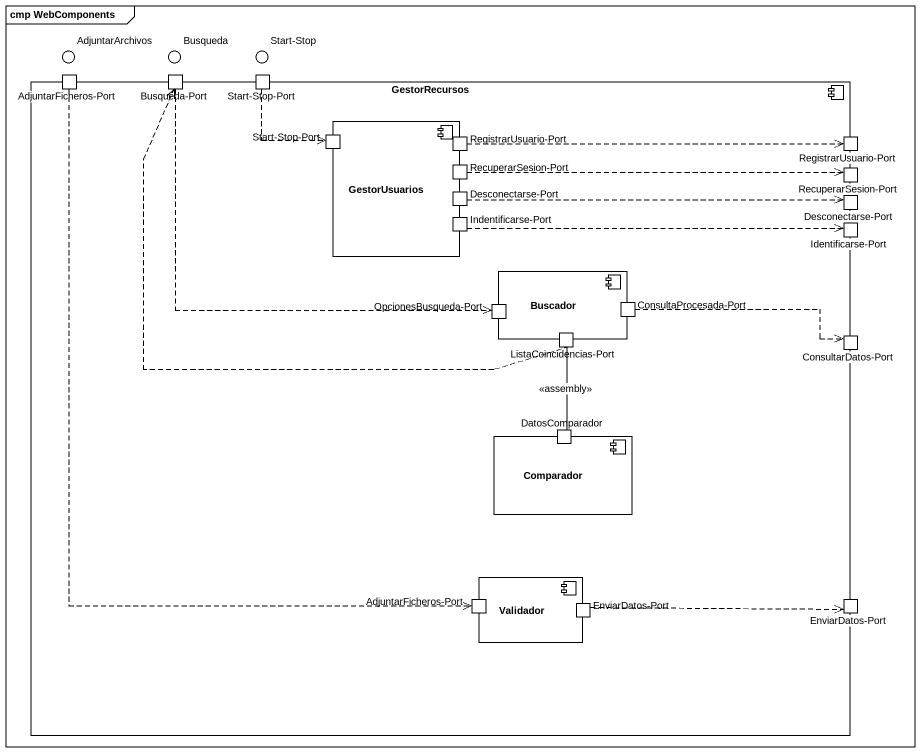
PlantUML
@startuml
mainframe cmp WebComponents
() AdjuntarArchivos
() Busqueda
() "Start-Stop" as Start_Stop
component GestorRecursos {
  port "AdjuntarFicheros-Port" as AdjuntarFicheros_Port
  port "Start-Stop-Port" as Start_Stop_Port
  component GestorUsuarios {
    port "Start-Stop-Port" as Start_Stop_Port_2
    port "RegistrarUsuario-Port" as RegistrarUsuario_Port
    port "RecuperarSesion-Port" as RecuperarSesion_Port
    port "Desconectarse-Port" as Desconectarse_Port
    port "Indentificarse-Port" as Indentificarse_Port
  }
  port "RegistrarUsuario-Port" as RegistrarUsuario_Port_2
  port "RecuperarSesion-Port" as RecuperarSesion_Port_2
  port "Desconectarse-Port" as Desconectarse_Port_2
  port "Identificarse-Port" as Identificarse_Port
  component Buscador {
    port "Busqueda-Port" as Busqueda_Port
    port "OpcionesBusqueda-Port" as OpcionesBusqueda_Port
    port "ConsultaProcesada-Port" as ConsultaProcesada_Port
    port "ListaCoincidencias-Port" as ListaCoincidencias_Port
  }
  port "ConsultarDatos-Port" as ConsultarDatos_Port
  component Comparador {
    port DatosComparador
  }
  component Validador {
    port "AdjuntarFicheros-Port" as AdjuntarFicheros_Port_2
    port "EnviarDatos-Port" as EnviarDatos_Port
  }
  port "EnviarDatos-Port" as EnviarDatos_Port_2
}
AdjuntarFicheros_Port ..> AdjuntarFicheros_Port_2
Busqueda_Port ..> OpcionesBusqueda_Port
Start_Stop_Port ..> Start_Stop_Port_2
RegistrarUsuario_Port .right.> RegistrarUsuario_Port_2
RecuperarSesion_Port .right.> RecuperarSesion_Port_2
Desconectarse_Port .right.> Desconectarse_Port_2
Indentificarse_Port .right.> Identificarse_Port
ConsultaProcesada_Port .right.> ConsultarDatos_Port
ListaCoincidencias_Port .up.> Busqueda_Port
DatosComparador -up- ListaCoincidencias_Port : <<assembly>>
EnviarDatos_Port .right.> EnviarDatos_Port_2
@enduml
